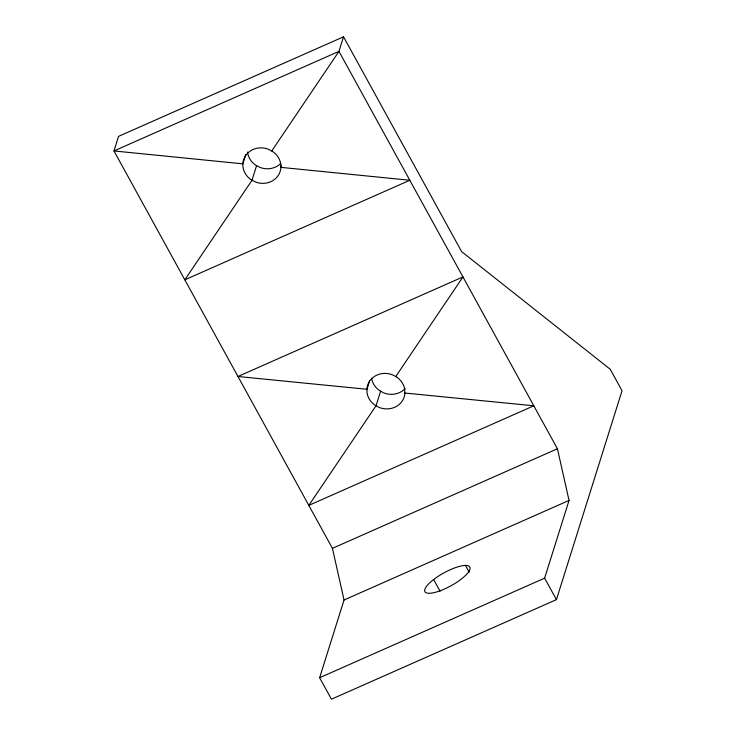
<?xml version="1.0" encoding="UTF-8"?>
<svg xmlns="http://www.w3.org/2000/svg" width="736" height="736" viewBox="0 0 736 736"><rect width="100%" height="100%" fill="white"/><g stroke="black" fill="none" stroke-linecap="round" stroke-linejoin="round"><path stroke-width="1.1" d="M245.796 154.468L242.852 163.843L113.97 150.944L118.542 136.372L343.528 36.8L461.619 251.611L610.227 369.26L622.03 390.742L556.434 599.628L331.448 699.2L319.636 677.718L344.043 599.996L332.433 548.338L113.97 150.944L338.956 51.373L343.528 36.8M256.579 165.674L252.006 180.246L184.819 279.827L409.814 180.256L280.922 167.366L281.575 165.287M369.592 380.954L366.979 389.28L237.958 376.492L462.953 276.92L395.72 376.574M380.632 391.156L376.05 405.729L308.816 505.384L533.802 405.803L404.791 393.024M556.434 599.628L544.631 578.146L569.038 500.425L557.428 448.767L338.956 51.373L271.768 150.954M332.433 548.338L557.428 448.767M344.043 599.996L569.038 500.425M319.636 677.718L544.631 578.146M465.456 565.441L469.209 572.277M433.633 579.526A25.594 7.351 -28.8 0 0 438.619 591.321A25.594 7.351 -28.8 0 0 469.908 567.226A25.594 7.351 -28.8 0 0 433.633 579.526L440.082 591.238M280.655 163.521A19.191 17.609 17.4 0 1 260.618 167.642L256.119 165.453A19.191 17.609 17.4 0 1 247.517 152.058M405.067 388.636A19.191 17.609 17.4 0 1 383.336 392.702L379.003 390.218A19.191 17.609 17.4 0 1 371.588 378.194M272.228 151.184L267.738 148.994A19.191 17.609 17.4 0 0 244.665 157.21A19.191 17.609 17.4 0 0 251.546 180.026L256.036 182.215A19.191 17.609 17.4 0 0 279.11 173.99A19.191 17.609 17.4 0 0 272.228 151.184M397.339 377.504L393.015 375.029A19.191 17.609 17.4 0 0 366.97 388.13L367.016 392.766A19.191 17.609 17.4 0 0 374.422 404.8L378.755 407.275A19.191 17.609 17.4 0 0 404.8 394.174L404.754 389.537A19.191 17.609 17.4 0 0 397.339 377.504"/></g></svg>
